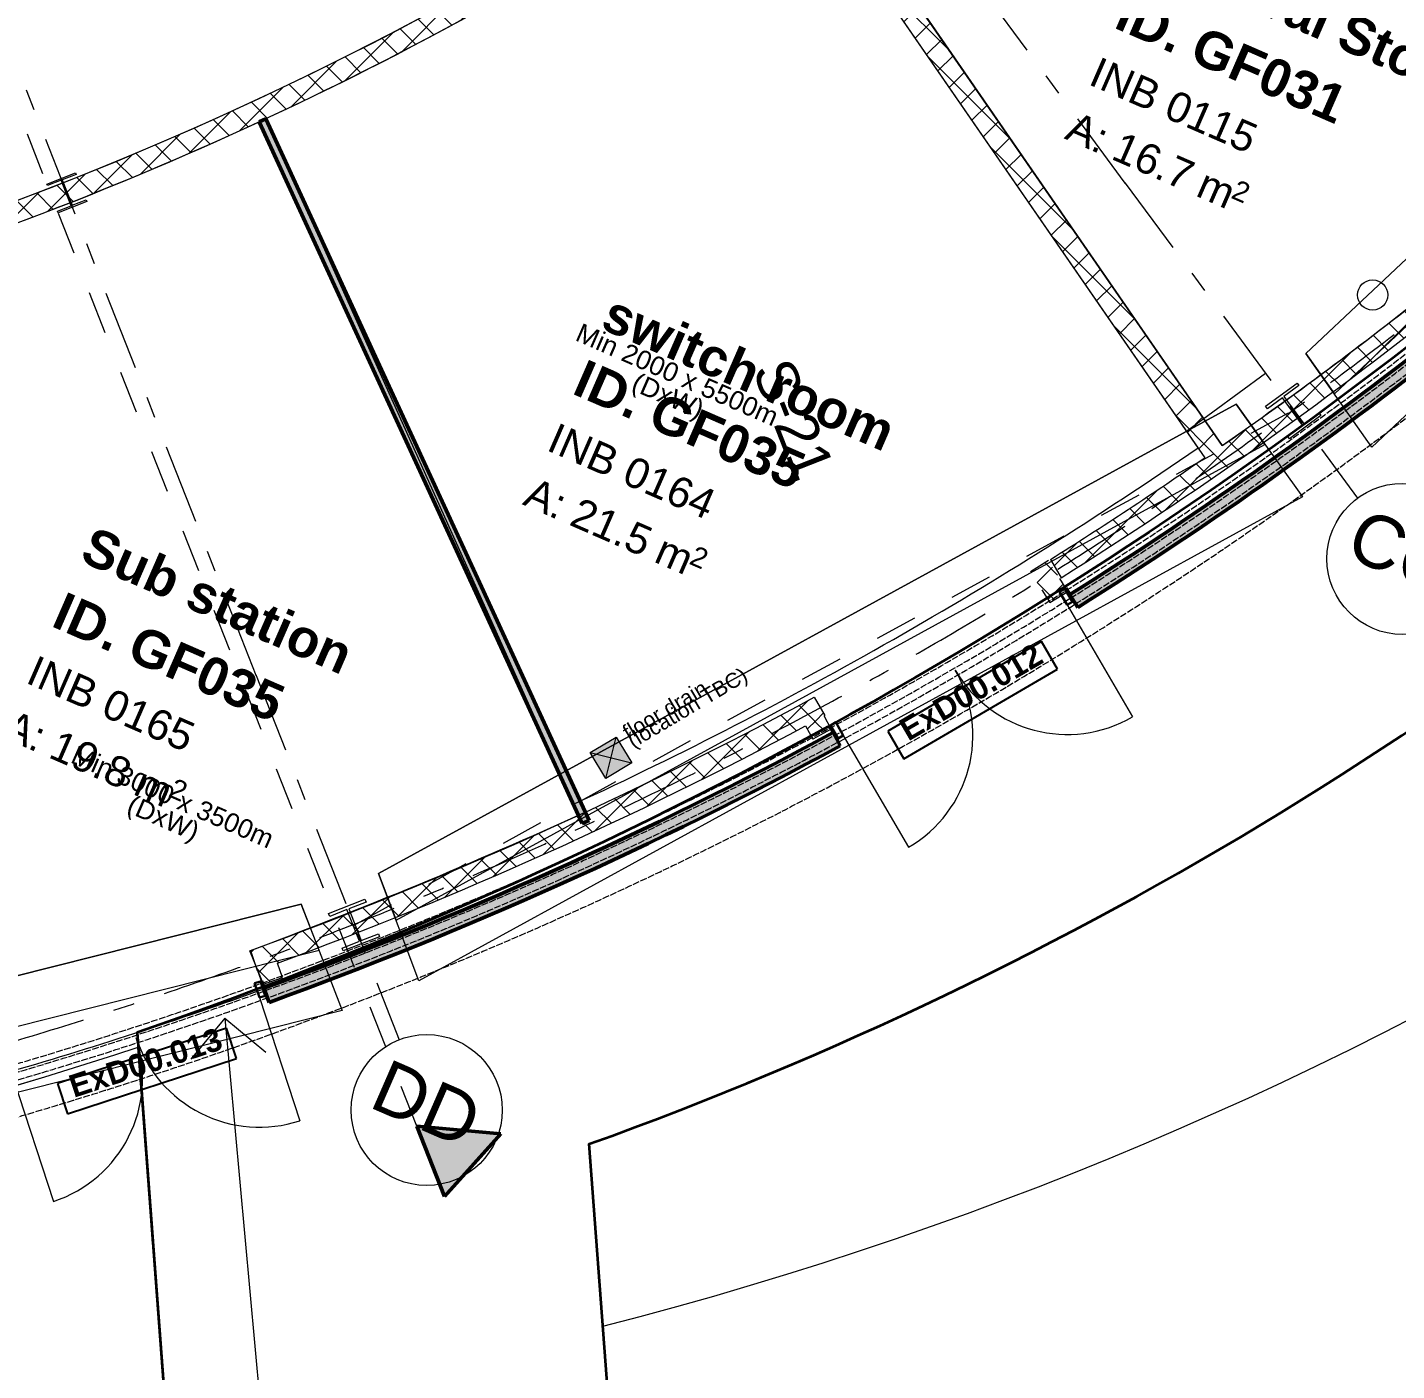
# Model space of a CAD drawing. Header units: millimetres. Extents: x -89663 to 74273, y -103666 to 18539.
# Drawn here: x -18728 to -9662, y -72781 to -63889 of the extents above; entities that cross this region are included whole.
import ezdxf
from ezdxf.enums import TextEntityAlignment as Align

# ---------------------------------------------------------------- set-up
doc = ezdxf.new("R2010")
doc.units = ezdxf.units.MM
doc.header["$MEASUREMENT"] = 0
for name, pattern in [('Dashed', [564.444447, 282.222223, -282.222223]), ('Double Dashed', [1093.611073, 529.166651, -211.666656, 141.111112, -211.666656]), ('Hidden Line', [55, 45, -10]), ('Long Dashed', [1058.333302, 634.99999, -423.333311])]:
    doc.linetypes.add(name, pattern=pattern)
for name, color, linetype, lineweight in [('0_Pen_No__1', 7, 'Continuous', 13), ('A-20-M_Floor_Slab_Pen_No__89', 8, 'Continuous', 20), ('A-20-M_Hard_Landscape_Pen_No__1', 7, 'Continuous', 13), ('A-25-M_Wall_Ext_Pen_No__87', 8, 'Continuous', 20), ('A-25-M_Wall_Int_Pen_No__1', 7, 'Continuous', 13), ('A-95-MC_Marker_Section_P2.Marker_Pen_No__1', 7, 'Continuous', 13), ('A-95-MC_Marker_Section_P2.Marker_Pen_No__6', 7, 'Continuous', 35), ('ArchiCAD Zone Stamps_Pen_No__9', 7, 'Continuous', 13), ('COLUMN.IFC Import_Pen_No__2', 8, 'Continuous', 15), ('New_A-25-M_Wall_Ext_Pen_No__87', 8, 'Continuous', 20), ('New_A-25-M_Wall_Int_Pen_No__1', 7, 'Continuous', 13), ('New_A-35-M_FFE_Sanitary_Pen_No__1', 7, 'Continuous', 13), ('New_A-35-M_FFE_Sanitary_Pen_No__101', 252, 'Continuous', 15), ('New_A-40-M_Soft_Landscaping_P2_Pen_No__150', 7, 'Continuous', 0), ('New_A-95-P_Drawing_Pen_No__1', 7, 'Continuous', 13), ('New_A-95-P_Text_1_50_GA_Pen_No__1', 7, 'Continuous', 13), ('New_ArchiCAD Door Markers_Pen_No__1', 7, 'Continuous', 13), ('New_ArchiCAD Door Markers_Pen_No__5', 7, 'Continuous', 25), ('New_ArchiCAD Doors_Pen_No__3', 7, 'Continuous', 18), ('New_ArchiCAD Zone Stamps_Pen_No__9', 7, 'Continuous', 13)]:
    doc.layers.add(name, color=color, linetype=linetype, lineweight=lineweight)
for name, color, linetype, lineweight, true_color in [('0_Pen_No__144', 7, 'Continuous', 0, 0xc8c8c8), ('A-05-M_Gross_Int_Plant_Pen_No__74', 7, 'Continuous', 20, 0x606060), ('A-25-M_Wall_Int_Pen_No__107', 7, 'Continuous', 15, 0xa6a6a6), ('A-95-MC_Marker_Section_P2.Marker_Pen_No__25', 7, 'Continuous', 50, 0x2a2a2a), ('New_A-05-M_Gross_Int_Plant_Pen_No__74', 7, 'Continuous', 20, 0x606060), ('New_A-15-MG_Structural_Grid_Phase_2_Pen_No__222', 7, 'Continuous', 13, 0x65af33), ('New_A-20-M_Hard_Landscape_Pen_No__53', 7, 'Continuous', 35, 0x444444), ('New_A-20-M_Roof_Accessory_Pen_No__61', 7, 'Continuous', 20, 0x6a6a6a), ('New_A-25-M_Wall_Ext_Pen_No__107', 7, 'Continuous', 15, 0xa6a6a6), ('New_A-25-M_Wall_Ext_Pen_No__27', 7, 'Continuous', 50, 0x2a2a2a), ('New_A-25-M_Wall_Int_Pen_No__107', 7, 'Continuous', 15, 0xa6a6a6), ('New_ArchiCAD Doors_Pen_No__23', 7, 'Continuous', 30, 0x2a2a2a), ('New_ArchiCAD Doors_Pen_No__27', 7, 'Continuous', 50, 0x2a2a2a)]:
    doc.layers.add(name, color=color, linetype=linetype, lineweight=lineweight, true_color=true_color)
for name, color, linetype in [('A-05-M_Gross_Int_Plant', 7, 'Continuous'), ('A-20-M_Floor_Slab', 7, 'Continuous'), ('A-20-M_Hard_Landscape', 7, 'Continuous'), ('A-25-M_Wall_Ext', 7, 'Continuous'), ('A-25-M_Wall_Int', 7, 'Continuous'), ('A-95-MC_Marker_Section_P2.Marker', 7, 'Continuous'), ('COLUMN.IFC Import', 7, 'Continuous'), ('New_A-05-M_Gross_Int_Plant', 7, 'Continuous'), ('New_A-15-MG_Structural_Grid_Phase_2', 7, 'Continuous'), ('New_A-20-M_Hard_Landscape', 7, 'Continuous'), ('New_A-25-M_Wall_Ext', 7, 'Continuous'), ('New_A-25-M_Wall_Int', 7, 'Continuous'), ('New_A-40-M_Soft_Landscaping_P2', 7, 'Continuous'), ('New_ArchiCAD Door Markers', 7, 'Continuous'), ('New_ArchiCAD Doors', 7, 'Continuous')]:
    doc.layers.add(name, color=color, linetype=linetype)
doc.styles.add('GENERATED_STYLE_1', font='')
doc.styles.add('GENERATED_STYLE_2', font='')
doc.styles.add('GENERATED_STYLE_3', font='')
doc.styles.add('GENERATED_STYLE_4', font='')
doc.styles.get('GENERATED_STYLE_1').set_extended_font_data('Arial', bold=True)
doc.styles.get('GENERATED_STYLE_2').set_extended_font_data('Swis721 BT', bold=True)
doc.styles.get('GENERATED_STYLE_3').set_extended_font_data('Arial')
doc.styles.get('GENERATED_STYLE_4').set_extended_font_data('Swis721 BT')
pattern_1 = [(45, (0, 0), (-91.92388, 91.92388), []), (135, (0, 0), (91.92388, 91.92388), [])]

# ---------------------------------------------------------------- blocks, each defined once
blk = doc.blocks.new('switch room _INB 0164_40_1', base_point=(-14332.6, -67067.2))
at = {"layer": 'A-05-M_Gross_Int_Plant_Pen_No__74', "linetype": 'Continuous'}
for p, q in [((-10977.2, -66671.7), (-13805.5, -62575.9)), ((-17148.5, -64492.9), (-15112.7, -69032.1))]:
    blk.add_line(p, q, dxfattribs=at)
for centre, radius, start, end in [((-26704.1, -43955.9), 22651.2, 294.95207, 304.71138), ((-26783.5, -43782), 27816.8, 294.80677, 304.62678)]:
    blk.add_arc(centre, radius, start, end, dxfattribs=at)
at = {"layer": 'ArchiCAD Zone Stamps_Pen_No__9'}
for tag, height, style, p in [('ROOM_NAME', 250, 'GENERATED_STYLE_1', (-14842.5, -65648.5)), ('zoneNameLine2', 250, 'GENERATED_STYLE_1', (-15030.9, -66080.6)), ('ROOM_NUMBER', 200, 'GENERATED_STYLE_3', (-15219.3, -66501.3)), ('measuredAreaCode', 200, 'GENERATED_STYLE_3', (-15376.3, -66861.4)), ('DUMMY_649', 200, 'GENERATED_STYLE_3', (-15068.9, -66995.4)), ('DUMMY_650', 200, 'GENERATED_STYLE_3', (-14579.6, -67208.8)), ('DUMMY_651', 133.3, 'GENERATED_STYLE_3', (-14300.3, -67315.4))]:
    blk.add_attdef(tag, text='', height=height, rotation=336.44041, dxfattribs=dict(at, style=style)).set_placement(p, align=Align.TOP_LEFT)
blk = doc.blocks.new('Mesh_5_1', base_point=(-56628.5, -71821))
at = {"layer": 'New_A-20-M_Hard_Landscape_Pen_No__53', "linetype": 'Continuous', "flags": 128}
blk.add_lwpolyline([(-50733.3, -76386.3), (-45824.1, -78214.2), (-37862.3, -79363), (-25566.8, -79831.6), (-15524.7, -79453.1, 0.018331), (-5629, -78358.9), (-5812.2, -77015.4, 0.064555), (8110.9, -71321.8), (8166.9, -71194.5), (9811.3, -67453.2), (11682.1, -63197.3), (9115.4, -62078.1), (8602.9, -63253.6), (5945.5, -69347.8, -0.091986), (-14657.1, -75939.9), (-17579.3, -76160.8, -0.138824), (-37194.7, -72335.5, -0.171752), (-44779.4, -64647.1), (-44956.5, -64631.2), (-45033.8, -63133.2), (-45111, -61635.2), (-45188.3, -60137.2), (-45265.6, -58639.2), (-51572.4, -58963.6)], format="xyb", dxfattribs=at)
blk = doc.blocks.new('Mesh_6_1', base_point=(-2004.1, -57229.4))
at = {"layer": 'New_A-20-M_Hard_Landscape_Pen_No__53', "linetype": 'Continuous', "flags": 128}
blk.add_lwpolyline([(-2004.1, -57229.4, -0.183374), (-18001.8, -70543.4), (-17579.3, -76160.8), (-17223, -76133.9), (-14657.1, -75939.9), (-15007.7, -71280.4, 0.205807), (-603, -57840.4)], format="xyb", close=True, dxfattribs=at)
blk = doc.blocks.new('Sub station_INB 0165_44_1', base_point=(-17894.2, -68557.2))
at = {"layer": 'New_A-05-M_Gross_Int_Plant_Pen_No__74', "linetype": 'Continuous'}
for p, q in [((-15033.9, -69083.8), (-17148.5, -64492.9)), ((-20355.7, -65707.5), (-18891.4, -70815.4)), ((-17152.9, -70250.7), (-17255.5, -70001.3))]:
    blk.add_line(p, q, dxfattribs=at)
for centre, radius, start, end in [((-27094.9, -43069.9), 23619.4, 286.57804, 294.90475), ((-29083.4, -38213.3), 33917.1, 290.40966, 294.47079), ((-26200.7, -45355.8), 26488, 286.01859, 289.97321)]:
    blk.add_arc(centre, radius, start, end, dxfattribs=at)
at = {"layer": 'New_ArchiCAD Zone Stamps_Pen_No__9'}
for tag, height, style, p in [('ROOM_NAME', 250, 'GENERATED_STYLE_1', (-18290.4, -67188)), ('zoneNameLine2', 250, 'GENERATED_STYLE_1', (-18478.9, -67620.1)), ('ROOM_NUMBER', 200, 'GENERATED_STYLE_3', (-18667.3, -68040.8)), ('measuredAreaCode', 200, 'GENERATED_STYLE_3', (-18824.3, -68400.9)), ('DUMMY_649', 200, 'GENERATED_STYLE_3', (-18516.9, -68534.9)), ('DUMMY_650', 200, 'GENERATED_STYLE_3', (-18027.6, -68748.3)), ('DUMMY_651', 133.3, 'GENERATED_STYLE_3', (-17748.3, -68854.9))]:
    blk.add_attdef(tag, text='', height=height, rotation=336.44041, dxfattribs=dict(at, style=style)).set_placement(p, align=Align.TOP_LEFT)
blk = doc.blocks.new('General Store 01_INB 0115_45_1', base_point=(-10464.9, -64766.9))
at = {"layer": 'New_A-05-M_Gross_Int_Plant_Pen_No__74', "linetype": 'Continuous'}
for p, q in [((-8121.8, -64410), (-11487, -60739.6)), ((-13690.6, -62495.9), (-10817.3, -66656.9)), ((-7822.3, -64736.6), (-8121.8, -64410)), ((-9435.6, -65627.7), (-9213.7, -65917.7))]:
    blk.add_line(p, q, dxfattribs=at)
for centre, radius, start, end in [((-26803, -43783.5), 22849.3, 305.02004, 312.09053), ((-25370.7, -45473.1), 26058.2, 308.3186, 312.33243), ((-26783.5, -43782), 27896, 304.91433, 308.45347)]:
    blk.add_arc(centre, radius, start, end, dxfattribs=at)
at = {"layer": 'New_ArchiCAD Zone Stamps_Pen_No__9'}
for tag, height, style, p in [('ROOM_NAME', 250, 'GENERATED_STYLE_1', (-11254.6, -63226.1)), ('zoneNameLine2', 250, 'GENERATED_STYLE_1', (-11443.1, -63658.3)), ('ROOM_NUMBER', 200, 'GENERATED_STYLE_3', (-11631.5, -64079)), ('measuredAreaCode', 200, 'GENERATED_STYLE_3', (-11788.5, -64439.1)), ('DUMMY_649', 200, 'GENERATED_STYLE_3', (-11481.1, -64573.1)), ('DUMMY_650', 200, 'GENERATED_STYLE_3', (-10991.8, -64786.5)), ('DUMMY_651', 133.3, 'GENERATED_STYLE_3', (-10712.5, -64893))]:
    blk.add_attdef(tag, text='', height=height, rotation=336.44041, dxfattribs=dict(at, style=style)).set_placement(p, align=Align.TOP_LEFT)
blk = doc.blocks.new('Plenum Tank Room_INB 0169_46_1', base_point=(-21529, -64782))
at = {"layer": 'New_A-05-M_Gross_Int_Plant_Pen_No__74', "linetype": 'Continuous'}
blk.add_arc((-26803, -43783.5), 22709.3, 285.90242, 312.44113, dxfattribs=at)
at = {"layer": 'New_ArchiCAD Zone Stamps_Pen_No__9'}
for tag, height, style, p in [('ROOM_NAME', 250, 'GENERATED_STYLE_1', (-22524.9, -63151.3)), ('zoneNameLine2', 250, 'GENERATED_STYLE_1', (-22713.3, -63583.4)), ('ROOM_NUMBER', 200, 'GENERATED_STYLE_3', (-22901.8, -64004.1)), ('measuredAreaCode', 200, 'GENERATED_STYLE_3', (-23058.8, -64364.2)), ('DUMMY_649', 200, 'GENERATED_STYLE_3', (-22751.4, -64498.3)), ('DUMMY_650', 200, 'GENERATED_STYLE_3', (-22159.5, -64756.3)), ('DUMMY_651', 133.3, 'GENERATED_STYLE_3', (-21880.2, -64862.9))]:
    blk.add_attdef(tag, text='', height=height, rotation=336.44041, dxfattribs=dict(at, style=style)).set_placement(p, align=Align.TOP_LEFT)
blk = doc.blocks.new('Mesh_26_1', base_point=(-15007.7, -71280.4))
at = {"layer": 'New_A-40-M_Soft_Landscaping_P2_Pen_No__150', "linetype": 'Continuous', "flags": 128}
blk.add_lwpolyline([(-15007.7, -71280.4), (-14657.1, -75939.9, 0.09191), (5945.5, -69347.8), (9078.1, -62163.8), (-603, -57840.4, -0.205807)], format="xyb", close=True, dxfattribs=at)
blk = doc.blocks.new('Mesh_33_1', base_point=(-40933.1, -67038.1))
at = {"layer": 'New_A-40-M_Soft_Landscaping_P2_Pen_No__150', "linetype": 'Continuous', "flags": 128}
blk.add_lwpolyline([(-40933.1, -67038.1, 0.320491), (-40900.8, -69852.7, 0.075053), (-37194.7, -72335.5, 0.135492), (-17580.9, -76160.2), (-17996, -70643, -0.183873), (-38079.9, -69688.1, -0.169448), (-40869.9, -67158.8, -0.091733)], format="xyb", close=True, dxfattribs=at)
blk = doc.blocks.new('Mesh_34_1', base_point=(-38055.1, -69698.9))
at = {"layer": 'New_A-40-M_Soft_Landscaping_P2_Pen_No__150', "linetype": 'Continuous', "flags": 128}
blk.add_lwpolyline([(-38055.1, -69698.9, -0.169694), (-40869.9, -67158.8, 0.334983), (-40169.4, -69895, 0.065126), (-36684.4, -71850.8, 0.165018), (-17774.3, -73560), (-17996, -70643, -0.183626)], format="xyb", close=True, dxfattribs=at)
blk = doc.blocks.new('Slab_63_1', base_point=(-23108.1, -72027.1))
at = {"layer": 'A-20-M_Floor_Slab_Pen_No__89', "linetype": 'Continuous', "flags": 128}
blk.add_lwpolyline([(-23108.1, -72027.1), (-23187.2, -71273.6), (-16914.1, -69692.1), (-16643.4, -70397.3)], close=True, dxfattribs=at)
blk = doc.blocks.new('Slab_64_1', base_point=(-23187.2, -71273.6))
at = {"layer": 'A-20-M_Floor_Slab_Pen_No__89', "linetype": 'Continuous', "flags": 128}
blk.add_lwpolyline([(-23187.2, -71273.6), (-23152.9, -71600.1), (-16796.8, -69997.7), (-16914.1, -69692.1)], close=True, dxfattribs=at)
blk = doc.blocks.new('Slab_65_1', base_point=(-16136.2, -70200.6))
at = {"layer": 'A-20-M_Floor_Slab_Pen_No__89', "linetype": 'Continuous', "flags": 128}
blk.add_lwpolyline([(-16136.2, -70200.6), (-16402.1, -69491.1), (-10724.6, -66382.9), (-10285.4, -66997.4)], close=True, dxfattribs=at)
blk = doc.blocks.new('Slab_66_1', base_point=(-16402.1, -69491.1))
at = {"layer": 'A-20-M_Floor_Slab_Pen_No__89', "linetype": 'Continuous', "flags": 128}
blk.add_lwpolyline([(-16402.1, -69491.1), (-16286.8, -69798.5), (-10534.3, -66649.2), (-10724.6, -66382.9)], close=True, dxfattribs=at)
blk = doc.blocks.new('Slab_67_1', base_point=(-9826.8, -66666.7))
at = {"layer": 'A-20-M_Floor_Slab_Pen_No__89', "linetype": 'Continuous', "flags": 128}
blk.add_lwpolyline([(-9826.8, -66666.7), (-10262.5, -66046.8), (-5549.6, -61612.4), (-4970, -62096.9)], close=True, dxfattribs=at)
blk = doc.blocks.new('Slab_68_1', base_point=(-10262.5, -66046.8))
at = {"layer": 'A-20-M_Floor_Slab_Pen_No__89', "linetype": 'Continuous', "flags": 128}
blk.add_lwpolyline([(-10262.5, -66046.8), (-10073.7, -66315.4), (-5298.5, -61822.4), (-5549.6, -61612.4)], close=True, dxfattribs=at)
blk = doc.blocks.new('Double Door 19_5')
at = {"layer": 'New_ArchiCAD Doors_Pen_No__23', "linetype": 'Continuous'}
for p, q in [((-898, 0), (-908.2, 0)), ((-908.2, 0), (-905, -100)), ((-858, 0), (-898, 0)), ((-898, 0), (-898, -100)), ((-858, -100), (-858, 0)), ((898, 0), (858, 0)), ((858, 0), (858, -100)), ((898, 0), (908.2, 0)), ((898, -100), (898, 0)), ((908.2, 0), (905, -100)), ((-898, -100), (-905, -100)), ((-898, -100), (-858, -100)), ((858, -100), (898, -100)), ((898, -100), (905, -100))]:
    blk.add_line(p, q, dxfattribs=at)
at = {"layer": 'New_ArchiCAD Doors_Pen_No__27', "linetype": 'Continuous'}
for p, q in [((-908.2, 0), (-905, -100)), ((908.2, 0), (905, -100))]:
    blk.add_line(p, q, dxfattribs=at)
at = {"layer": 'New_ArchiCAD Doors_Pen_No__3', "linetype": 'Continuous'}
for p, q in [((-858, 0), (-858, 858)), ((858, 0), (858, 858))]:
    blk.add_line(p, q, dxfattribs=at)
for centre, start, end in [((-858, 0), 0, 90), ((858, 0), 90, 180)]:
    blk.add_arc(centre, 858, start, end, dxfattribs=at)
blk = doc.blocks.new('Door Stamp 17_25')
at = {"layer": 'New_ArchiCAD Door Markers_Pen_No__5', "linetype": 'Continuous'}
for p, q in [((588.7, -160), (-588.7, -160)), ((-588.7, -160), (-588.7, -371.8)), ((588.7, -371.8), (588.7, -160)), ((-588.7, -371.8), (588.7, -371.8)), ((-588.7, -371.8), (588.7, -371.8))]:
    blk.add_line(p, q, dxfattribs=at)
at = {"layer": 'New_ArchiCAD Door Markers_Pen_No__1', "style": 'GENERATED_STYLE_2'}
blk.add_attdef('AC_WIDO_ID', text='', height=150, dxfattribs=at).set_placement((-529.8, -327), align=Align.BOTTOM_LEFT)
blk = doc.blocks.new('Wall_53_1', base_point=(-38176, -69536.6))
at = {"layer": 'New_A-25-M_Wall_Ext_Pen_No__107', "linetype": 'Continuous', "lineweight": 0, "true_color": 0x535353}
for points in [[(-9271.7, -65837, -0.0278), (-11826.6, -67643.7), (-11800, -67686.1), (-11773.5, -67728.4, 0.0278), (-9209.5, -65915.3), (-9240.5, -65876.3)], [(-17161.5, -70249.1), (-17144.4, -70296.2), (-17127.3, -70343, 0.03672), (-13345.6, -68644.7), (-13369.4, -68600.8), (-13393.2, -68556.7, -0.03672)]]:
    blk.add_hatch(color=251, dxfattribs=at).paths.add_polyline_path(points)
at = {"layer": 'New_A-25-M_Wall_Ext_Pen_No__27', "linetype": 'Continuous'}
for p, q in [((-11853.2, -67601.4), (-11826.6, -67643.7)), ((-11800, -67686.1), (-11853.2, -67601.4)), ((-11773.5, -67728.4), (-11800, -67686.1)), ((-13416.9, -68512.8), (-13393.2, -68556.7)), ((-13369.4, -68600.8), (-13416.9, -68512.8)), ((-13345.6, -68644.7), (-13369.4, -68600.8)), ((-17178.6, -70202.1), (-17161.5, -70249.1)), ((-17144.4, -70296.2), (-17178.6, -70202.1)), ((-17127.3, -70343), (-17144.4, -70296.2))]:
    blk.add_line(p, q, dxfattribs=at)
for radius, start, end in [(28161.8, 302.08023, 308.44983), (28261.8, 302.08023, 308.44983), (28161.8, 289.97863, 298.39057), (28261.8, 289.97863, 298.39057)]:
    blk.add_arc((-26783.5, -43782), radius, start, end, dxfattribs=at)
at = {"layer": 'New_ArchiCAD Door Markers'}
ref = blk.add_blockref('Door Stamp 17_25', (-12602.6, -68112.8), dxfattribs=dict(at, rotation=30.23539632456188))
ref.add_attrib('AC_WIDO_ID', 'ExD00.012', dxfattribs={"layer": 'New_ArchiCAD Door Markers_Pen_No__1', "color": 7, "height": 150, "rotation": 30.2354, "style": 'GENERATED_STYLE_2'}).set_placement((-12873.1, -68656), align=Align.BOTTOM_LEFT)
ref = blk.add_blockref('Door Stamp 17_25', (-18018.5, -70545.1), dxfattribs=dict(at, rotation=18.1338026794837))
ref.add_attrib('AC_WIDO_ID', 'ExD00.013', dxfattribs={"layer": 'New_ArchiCAD Door Markers_Pen_No__1', "color": 7, "height": 150, "rotation": 18.1338, "style": 'GENERATED_STYLE_2'}).set_placement((-18406.3, -71018.5), align=Align.BOTTOM_LEFT)
at = {"layer": 'New_ArchiCAD Doors', "color": 251, "linetype": 'Continuous', "lineweight": 20, "true_color": 0x606060, "zscale": 1000}
for p, rotation in [((-12584.7, -68143.5), 210.2353963245619), ((-18007.5, -70578.8), 198.1338026794837)]:
    blk.add_blockref('Double Door 19_5', p, dxfattribs=dict(at, rotation=rotation))
blk = doc.blocks.new('Wall_55_1', base_point=(-38175.9, -69536.5))
at = {"layer": 'New_A-25-M_Wall_Ext_Pen_No__87', "linetype": 'Hidden Line'}
for radius in [28211.8, 28161.8]:
    blk.add_arc((-26758.9, -43792.8), radius, 246.08329, 336.44041, dxfattribs=at)
blk = doc.blocks.new('Wall_61_1', base_point=(-11383.4, -60645.5))
at = {"layer": 'New_A-25-M_Wall_Int_Pen_No__107', "linetype": 'Continuous'}
h = blk.add_hatch(dxfattribs=at)
h.set_pattern_fill('Concrete_Block_0001', color=256, style=0, pattern_type=2)
h.set_pattern_definition(pattern_1)
h.paths.add_polyline_path([(-11487, -60739.6), (-7905.1, -64646.3), (-7801.9, -64551.7), (-11478, -60542.3)])
at = {"layer": 'New_A-25-M_Wall_Int_Pen_No__1', "linetype": 'Continuous', "flags": 128}
for points in [[(-10988.4, -61076.3), (-11478, -60542.3)], [(-11487, -60739.6), (-8067.7, -64469)], [(-7801.9, -64551.7), (-10893.8, -61179.5)], [(-7973.1, -64572.1), (-7905.1, -64646.3)], [(-7905.1, -64646.3), (-7801.9, -64551.7)]]:
    blk.add_lwpolyline(points, dxfattribs=at)
blk = doc.blocks.new('Wall_70_1', base_point=(-17148.5, -64492.9))
at = {"layer": 'New_A-25-M_Wall_Ext_Pen_No__107', "linetype": 'Continuous', "lineweight": 0, "true_color": 0x535353}
blk.add_hatch(color=251, dxfattribs=at).paths.add_polyline_path([(-17193.8, -64514), (-15054.2, -69159.2), (-15008.8, -69138.3), (-17148.5, -64492.9)])
at = {"layer": 'New_A-25-M_Wall_Ext_Pen_No__27', "linetype": 'Continuous', "flags": 128}
for points in [[(-17148.5, -64492.9), (-17193.8, -64514)], [(-17193.8, -64514), (-15054.2, -69159.2)], [(-15008.8, -69138.3), (-17148.5, -64492.9)], [(-15054.2, -69159.2), (-15008.8, -69138.3)]]:
    blk.add_lwpolyline(points, dxfattribs=at)
blk = doc.blocks.new('Wall_77_1', base_point=(-29715.7, -66446.4))
at = {"layer": 'New_A-25-M_Wall_Int_Pen_No__107', "linetype": 'Continuous'}
h = blk.add_hatch(dxfattribs=at)
h.set_pattern_fill('Concrete_Block_0001', color=256, style=0, pattern_type=2)
h.set_pattern_definition(pattern_1)
h.paths.add_polyline_path([(-29715.7, -66446.4, 0.205628), (-12375.5, -61501.8), (-12463.9, -61393.2, -0.20563), (-29698.1, -66307.5)])
at = {"layer": 'New_A-25-M_Wall_Int_Pen_No__1', "linetype": 'Continuous'}
for radius, start, end in [(22709.3, 262.6757, 309.15482), (22849.3, 286.38722, 304.66898)]:
    blk.add_arc((-26803, -43783.5), radius, start, end, dxfattribs=at)
blk = doc.blocks.new('Wall_118_1', base_point=(-18919.4, -70693.3))
at = {"layer": 'A-25-M_Wall_Int_Pen_No__107', "linetype": 'Continuous'}
h = blk.add_hatch(dxfattribs=at)
h.set_pattern_fill('Concrete_Block_0001', color=256, style=0, pattern_type=2)
h.set_pattern_definition(pattern_1)
h.paths.add_polyline_path([(-13519.2, -68323.6, -0.001255), (-13642.5, -68389.9), (-13575.9, -68513, 0.001248), (-13452.6, -68446.8)])
h = blk.add_hatch(dxfattribs=at)
h.set_pattern_fill('Concrete_Block_0001', color=256, style=0, pattern_type=2)
h.set_pattern_definition(pattern_1)
h.paths.add_polyline_path([(-17251.1, -69999.7), (-17241.5, -70029), (-17204.2, -70131.6, 0.001248), (-17072.7, -70083.4), (-17120.5, -69951.8, -0.001246)])
at = {"layer": 'New_A-25-M_Wall_Int_Pen_No__107', "linetype": 'Continuous'}
h = blk.add_hatch(dxfattribs=at)
h.set_pattern_fill('Concrete_Block_0001', color=256, style=0, pattern_type=2)
h.set_pattern_definition(pattern_1)
h.paths.add_polyline_path([(-9438.8, -65631.3, -0.027638), (-11954.6, -67411.1), (-11884, -67532.1, 0.027719), (-9348.2, -65738.1)])
h = blk.add_hatch(dxfattribs=at)
h.set_pattern_fill('Concrete_Block_0001', color=256, style=0, pattern_type=2)
h.set_pattern_definition(pattern_1)
h.paths.add_polyline_path([(-13518.1, -68323, -0.000011), (-13519.2, -68323.6), (-13452.6, -68446.8, 0.000052), (-13447.5, -68444)])
h = blk.add_hatch(dxfattribs=at)
h.set_pattern_fill('Concrete_Block_0001', color=256, style=0, pattern_type=2)
h.set_pattern_definition(pattern_1)
h.paths.add_polyline_path([(-13642.5, -68389.9, -0.034207), (-17120.5, -69951.8), (-17072.7, -70083.4, 0.03422), (-13575.9, -68513)])
h = blk.add_hatch(dxfattribs=at)
h.set_pattern_fill('Concrete_Block_0001', color=256, style=0, pattern_type=2)
h.set_pattern_definition(pattern_1)
h.paths.add_polyline_path([(-17204.2, -70131.6), (-17241.5, -70029), (-17207.5, -70132.8, 0.000031)])
at = {"layer": 'New_A-25-M_Wall_Int_Pen_No__1', "linetype": 'Continuous'}
for p, q in [((-8058.4, -64460.6), (-7967.8, -64567.4)), ((-9438.8, -65631.3), (-9348.2, -65738.1)), ((-11954.6, -67411.1), (-11884, -67532.1)), ((-13518.1, -68323), (-13447.5, -68444)), ((-17251.1, -69999.7), (-17207.5, -70132.8)), ((-18971.3, -70562.6), (-18927.7, -70695.8))]:
    blk.add_line(p, q, dxfattribs=at)
for radius, start, end in [(27896.8, 304.91432, 308.44383), (28036.8, 302.10196, 308.45311), (27896.8, 302.11124, 304.62678), (27896.8, 289.98081, 298.39313), (28036.8, 290.2648, 298.10446), (28036.8, 298.39057, 298.40242), (28036.8, 289.97152, 289.9787)]:
    blk.add_arc((-26783.5, -43782), radius, start, end, dxfattribs=at)
blk = doc.blocks.new('Wall_119_1', base_point=(-10852.2, -66852.7))
at = {"layer": 'New_A-25-M_Wall_Int_Pen_No__107', "linetype": 'Continuous'}
h = blk.add_hatch(dxfattribs=at)
h.set_pattern_fill('Concrete_Block_0001', color=256, style=0, pattern_type=2)
h.set_pattern_definition(pattern_1)
h.paths.add_polyline_path([(-10816.8, -66657.7), (-13690.6, -62495.9), (-13805.5, -62575.9), (-10931.8, -66737.5)])
at = {"layer": 'New_A-25-M_Wall_Int_Pen_No__1', "linetype": 'Continuous', "flags": 128}
for points in [[(-10816.8, -66657.7), (-13690.6, -62495.9)], [(-13805.5, -62575.9), (-10931.8, -66737.5)]]:
    blk.add_lwpolyline(points, dxfattribs=at)
blk = doc.blocks.new('Wall_231_1', base_point=(-38294.6, -69816.9))
at = {"layer": 'A-25-M_Wall_Ext_Pen_No__87', "linetype": 'Hidden Line'}
for radius, start, end in [(28130.8, 246.16287, 336.76285), (28469.8, 246.15506, 336.76093)]:
    blk.add_arc((-26785.3, -43777.2), radius, start, end, dxfattribs=at)
blk = doc.blocks.new('Wall_267_1', base_point=(-17204.2, -70131.6))
at = {"layer": 'A-25-M_Wall_Int_Pen_No__107', "linetype": 'Continuous'}
h = blk.add_hatch(dxfattribs=at)
h.set_pattern_fill('Concrete_Block_0001', color=256, style=0, pattern_type=2)
h.set_pattern_definition(pattern_1)
h.paths.add_polyline_path([(-17204.2, -70131.6), (-17170.1, -70225.5), (-17038.5, -70177.7), (-17072.7, -70083.4)])
at = {"layer": 'A-25-M_Wall_Int_Pen_No__1', "linetype": 'Continuous', "flags": 128}
for points in [[(-17204.2, -70131.6), (-17170.1, -70225.5)], [(-17038.5, -70177.7), (-17072.7, -70083.4)], [(-17170.1, -70225.5), (-17038.5, -70177.7)]]:
    blk.add_lwpolyline(points, dxfattribs=at)
blk = doc.blocks.new('Wall_268_1', base_point=(-13405.1, -68534.7))
at = {"layer": 'A-25-M_Wall_Int_Pen_No__107', "linetype": 'Continuous'}
h = blk.add_hatch(dxfattribs=at)
h.set_pattern_fill('Concrete_Block_0001', color=256, style=0, pattern_type=2)
h.set_pattern_definition(pattern_1)
h.paths.add_polyline_path([(-13405.1, -68534.7), (-13452.6, -68446.8), (-13575.9, -68513), (-13528.2, -68601.3)])
at = {"layer": 'A-25-M_Wall_Int_Pen_No__1', "linetype": 'Continuous', "flags": 128}
for points in [[(-13575.9, -68513), (-13528.2, -68601.3)], [(-13405.1, -68534.7), (-13452.6, -68446.8)], [(-13405.1, -68534.7), (-13528.2, -68601.3)]]:
    blk.add_lwpolyline(points, dxfattribs=at)
blk = doc.blocks.new('Wall_269_1', base_point=(-11839.9, -67622.5))
at = {"layer": 'A-25-M_Wall_Int_Pen_No__107', "linetype": 'Continuous'}
h = blk.add_hatch(dxfattribs=at)
h.set_pattern_fill('Concrete_Block_0001', color=256, style=0, pattern_type=2)
h.set_pattern_definition(pattern_1)
h.paths.add_polyline_path([(-11839.9, -67622.5), (-11967.6, -67418.8), (-12086.2, -67493.2), (-11958.5, -67696.8)])
at = {"layer": 'A-25-M_Wall_Int_Pen_No__1', "linetype": 'Continuous', "flags": 128}
for points in [[(-11967.6, -67418.8), (-12086.2, -67493.2)], [(-12011.8, -67611.8), (-11958.5, -67696.8)], [(-11958.5, -67696.8), (-11839.9, -67622.5)], [(-11839.9, -67622.5), (-11893, -67537.8)]]:
    blk.add_lwpolyline(points, dxfattribs=at)
blk = doc.blocks.new('Standard grid marker_10')
at = {"layer": 'New_A-15-MG_Structural_Grid_Phase_2_Pen_No__222', "linetype": 'Double Dashed'}
for p, q in [((2590.8, 0), (2590.6, -0.2)), ((2590.8, 0), (19514.6, 0)), ((2590.6, -0.2), (0, -0.2))]:
    blk.add_line(p, q, dxfattribs=at)
at = {"layer": 'New_A-15-MG_Structural_Grid_Phase_2_Pen_No__222', "linetype": 'Continuous'}
blk.add_circle((-500, -0.2), 500, dxfattribs=at)
at = {"layer": 'New_A-15-MG_Structural_Grid_Phase_2_Pen_No__222', "linetype": 'Double Dashed'}
blk.add_point((2590.8, 0), dxfattribs=at)
at = {"layer": 'New_A-15-MG_Structural_Grid_Phase_2_Pen_No__222', "style": 'GENERATED_STYLE_4'}
for tag, p in [('AC_MarkerText_1_0', (-500, 43.2)), ('AC_MarkerText_1_1', (22605.4, 43.2))]:
    blk.add_attdef(tag, text='', height=350, rotation=225.01587, dxfattribs=at).set_placement(p, align=Align.MIDDLE_CENTER)
blk = doc.blocks.new('Standard grid marker_11')
at = {"layer": 'New_A-15-MG_Structural_Grid_Phase_2_Pen_No__222', "linetype": 'Double Dashed'}
for q in [(0, 0), (19354.3, 0)]:
    blk.add_line((2590.6, 0), q, dxfattribs=at)
at = {"layer": 'New_A-15-MG_Structural_Grid_Phase_2_Pen_No__222', "linetype": 'Continuous'}
blk.add_circle((-500, 0), 500, dxfattribs=at)
at = {"layer": 'New_A-15-MG_Structural_Grid_Phase_2_Pen_No__222', "linetype": 'Double Dashed'}
blk.add_point((2590.6, 0), dxfattribs=at)
blk.add_point((2590.6, 0), dxfattribs=at)
at = {"layer": 'New_A-15-MG_Structural_Grid_Phase_2_Pen_No__222', "style": 'GENERATED_STYLE_4'}
for tag, p in [('AC_MarkerText_1_0', (-500, 43.6)), ('AC_MarkerText_1_1', (22444.9, 43.6))]:
    blk.add_attdef(tag, text='', height=350, rotation=210.0234, dxfattribs=at).set_placement(p, align=Align.MIDDLE_CENTER)
blk = doc.blocks.new('Standard grid marker_24')
at = {"layer": 'New_A-15-MG_Structural_Grid_Phase_2_Pen_No__222', "linetype": 'Double Dashed'}
blk.add_arc((0, 0), 27977.6, 0, 90.63597, dxfattribs=at)
at = {"layer": 'New_A-15-MG_Structural_Grid_Phase_2_Pen_No__222', "style": 'GENERATED_STYLE_4'}
blk.add_attdef('AC_MarkerText_1', text='', height=350, rotation=90.30663, dxfattribs=at).set_placement((-1326.2, 28008), align=Align.MIDDLE_CENTER)
blk = doc.blocks.new('Column 13')
at = {"layer": 'COLUMN.IFC Import_Pen_No__2', "linetype": 'Continuous'}
for p, q in [((-101.8, 101.6), (101.8, 101.6)), ((-101.8, 90.6), (-101.8, 101.6)), ((101.8, 101.6), (101.8, 90.6)), ((-3.6, 90.6), (-101.8, 90.6)), ((-3.6, -90.6), (-3.6, 90.6)), ((3.6, 90.6), (3.6, -90.6)), ((101.8, 90.6), (3.6, 90.6)), ((-101.8, -90.6), (-3.6, -90.6)), ((-101.8, -101.6), (-101.8, -90.6)), ((3.6, -90.6), (101.8, -90.6)), ((101.8, -90.6), (101.8, -101.6)), ((101.8, -101.6), (-101.8, -101.6))]:
    blk.add_line(p, q, dxfattribs=at)
blk = doc.blocks.new('Column 145')
at = {"layer": 'COLUMN.IFC Import_Pen_No__2', "linetype": 'Continuous'}
for p, q in [((-129.4, 133.35), (129.4, 133.35)), ((-129.4, 112.85), (-129.4, 133.35)), ((-6.4, 112.85), (-129.4, 112.85)), ((-6.4, -112.85), (-6.4, 112.85)), ((6.4, 112.85), (6.4, -112.85)), ((129.4, 112.85), (6.4, 112.85)), ((129.4, 133.35), (129.4, 112.85)), ((-129.4, -112.85), (-6.4, -112.85)), ((-129.4, -133.35), (-129.4, -112.85)), ((129.4, -133.35), (-129.4, -133.35)), ((6.4, -112.85), (129.4, -112.85)), ((129.4, -112.85), (129.4, -133.35))]:
    blk.add_line(p, q, dxfattribs=at)
blk = doc.blocks.new('Mesh_37_1', base_point=(-603, -57840.4))
at = {"layer": 'New_A-40-M_Soft_Landscaping_P2_Pen_No__150', "linetype": 'Continuous', "flags": 128}
blk.add_lwpolyline([(-603, -57840.4, -0.205807), (-15007.7, -71280.4), (-14916.9, -72486.2, 0.161424), (-1600, -63958.3), (1156.8, -58626.3)], format="xyb", close=True, dxfattribs=at)
blk = doc.blocks.new('Line_9_1', base_point=(-17420.2, -70447.2))
at = {"layer": 'A-20-M_Hard_Landscape_Pen_No__1', "linetype": 'Continuous'}
for q in [(-17646.4, -70719), (-16902.3, -76109.6), (-17148.4, -70673.4)]:
    blk.add_line((-17420.2, -70447.2), q, dxfattribs=at)
blk = doc.blocks.new('Cutting Plane_1_1', base_point=(-16057.7, -71396.2))
at = {"layer": 'A-95-MC_Marker_Section_P2.Marker_Pen_No__25', "linetype": 'Continuous'}
blk.add_hatch(color=256, dxfattribs=at).paths.add_polyline_path([(-15966.3, -71628.9), (-16149.1, -71163.5), (-15592.3, -71213.4)])
at = {"layer": 'A-95-MC_Marker_Section_P2.Marker_Pen_No__1', "linetype": 'Dashed'}
blk.add_line((-16149.1, -71163.5), (-24894.6, -48893.9), dxfattribs=at)
at = {"layer": 'A-95-MC_Marker_Section_P2.Marker_Pen_No__25', "linetype": 'Continuous'}
for p, q in [((-16149.1, -71163.5), (-15592.3, -71213.4)), ((-15966.3, -71628.9), (-16149.1, -71163.5)), ((-15592.3, -71213.4), (-15966.3, -71628.9))]:
    blk.add_line(p, q, dxfattribs=at)
at = {"layer": 'A-95-MC_Marker_Section_P2.Marker_Pen_No__6', "insert": (-13637.5, -66912.3), "char_height": 275, "attachment_point": 9, "rotation": 291.44041, "style": 'GENERATED_STYLE_4'}
blk.add_mtext('\\A1;{\\fSwis721 BT|b0|i0|c0|p34;S-21}', dxfattribs=at)

msp = doc.modelspace()

# ---------------------------------------------------------------- hatches: boundary and pattern name
at = {"layer": 'New_A-35-M_FFE_Sanitary_Pen_No__101', "linetype": 'Continuous', "lineweight": 0, "true_color": 0x727272}
msp.add_hatch(color=8, dxfattribs=at).paths.add_polyline_path([(-15001, -68688.6), (-14829.1, -68586.5), (-14726.9, -68758.4), (-14898.9, -68860.6)])

# ---------------------------------------------------------------- linework, layer by layer
at = {"layer": '0_Pen_No__1', "linetype": 'Dashed', "flags": 128}
msp.add_lwpolyline([(-16564.8, -69831.7), (-10355.7, -66427.8)], dxfattribs=at)
at = {"layer": '0_Pen_No__144', "linetype": 'Continuous', "flags": 128}
msp.add_lwpolyline([(-11052.7, -66562.5), (-10531, -66177.6)], dxfattribs=at)
at = {"layer": 'New_A-20-M_Roof_Accessory_Pen_No__61', "linetype": 'Continuous'}
msp.add_circle((-9821.1, -65660.2), 100, dxfattribs=at)
at = {"layer": 'New_A-35-M_FFE_Sanitary_Pen_No__1', "linetype": 'Dashed'}
for p, q in [((-14898.9, -68860.6), (-14829.1, -68586.5)), ((-15001, -68688.6), (-14726.9, -68758.4))]:
    msp.add_line(p, q, dxfattribs=at)
at = {"layer": 'New_A-35-M_FFE_Sanitary_Pen_No__1', "linetype": 'Continuous', "flags": 128}
msp.add_lwpolyline([(-15001, -68688.6), (-14829.1, -68586.5), (-14726.9, -68758.4), (-14898.9, -68860.6)], close=True, dxfattribs=at)
at = {"layer": 'New_A-95-P_Drawing_Pen_No__1', "linetype": 'Long Dashed'}
msp.add_line((-17580.9, -76160.9), (-17996, -70643), dxfattribs=at)

# ---------------------------------------------------------------- block references
at = {"layer": 'A-05-M_Gross_Int_Plant', "linetype": 'Continuous'}
ref = msp.add_blockref('switch room _INB 0164_40_1', (-14332.6, -67067.2), dxfattribs=at)
ref.add_attrib('ROOM_NAME', 'switch room ', dxfattribs={"layer": 'ArchiCAD Zone Stamps_Pen_No__9', "color": 7, "height": 250, "rotation": 336.44041, "style": 'GENERATED_STYLE_1'}).set_placement((-14842.5, -65648.5), align=Align.TOP_LEFT)
ref.add_attrib('ROOM_NUMBER', 'INB 0164', dxfattribs={"layer": 'ArchiCAD Zone Stamps_Pen_No__9', "color": 7, "height": 200, "rotation": 336.44041, "style": 'GENERATED_STYLE_3'}).set_placement((-15219.3, -66501.3), align=Align.TOP_LEFT)
ref.add_attrib('zoneNameLine2', 'ID. GF035', dxfattribs={"layer": 'ArchiCAD Zone Stamps_Pen_No__9', "color": 7, "height": 250, "rotation": 336.44041, "style": 'GENERATED_STYLE_1'}).set_placement((-15030.9, -66080.6), align=Align.TOP_LEFT)
ref.add_attrib('measuredAreaCode', 'A: ', dxfattribs={"layer": 'ArchiCAD Zone Stamps_Pen_No__9', "color": 7, "height": 200, "rotation": 336.44041, "style": 'GENERATED_STYLE_3'}).set_placement((-15376.3, -66861.4), align=Align.TOP_LEFT)
ref.add_attrib('DUMMY_649', '21.5', dxfattribs={"layer": 'ArchiCAD Zone Stamps_Pen_No__9', "color": 7, "height": 200, "rotation": 336.44041, "style": 'GENERATED_STYLE_3'}).set_placement((-15068.9, -66995.4), align=Align.TOP_LEFT)
ref.add_attrib('DUMMY_650', ' m', dxfattribs={"layer": 'ArchiCAD Zone Stamps_Pen_No__9', "color": 7, "height": 200, "rotation": 336.44041, "style": 'GENERATED_STYLE_3'}).set_placement((-14579.6, -67208.8), align=Align.TOP_LEFT)
ref.add_attrib('DUMMY_651', '2', dxfattribs={"layer": 'ArchiCAD Zone Stamps_Pen_No__9', "color": 7, "height": 133.3, "rotation": 336.44041, "style": 'GENERATED_STYLE_3'}).set_placement((-14300.3, -67315.4), align=Align.TOP_LEFT)
at = {"layer": 'A-20-M_Floor_Slab', "color": 8, "linetype": 'Continuous', "lineweight": 20}
for name, p in [('Slab_67_1', (-9826.8, -66666.7)), ('Slab_68_1', (-10262.5, -66046.8)), ('Slab_65_1', (-16136.2, -70200.6)), ('Slab_66_1', (-16402.1, -69491.1)), ('Slab_63_1', (-23108.1, -72027.1)), ('Slab_64_1', (-23187.2, -71273.6))]:
    msp.add_blockref(name, p, dxfattribs=at)
at = {"layer": 'A-20-M_Hard_Landscape', "linetype": 'Continuous'}
msp.add_blockref('Line_9_1', (-17420.2, -70447.2), dxfattribs=at)
at = {"layer": 'A-25-M_Wall_Ext', "color": 250, "lineweight": 50, "true_color": 0x2a2a2a}
msp.add_blockref('Wall_231_1', (-38294.6, -69816.9), dxfattribs=at)
at = {"layer": 'A-25-M_Wall_Int', "color": 250, "lineweight": 50, "true_color": 0x2a2a2a}
for name, p in [('Wall_269_1', (-11839.9, -67622.5)), ('Wall_268_1', (-13405.1, -68534.7)), ('Wall_267_1', (-17204.2, -70131.6))]:
    msp.add_blockref(name, p, dxfattribs=at)
at = {"layer": 'A-95-MC_Marker_Section_P2.Marker'}
msp.add_blockref('Cutting Plane_1_1', (-16057.7, -71396.2), dxfattribs=at)
at = {"layer": 'COLUMN.IFC Import', "linetype": 'Continuous', "zscale": 1000}
for name, p, rotation in [('Column 13', (-18467.2, -64983.6), 21.42441158085341), ('Column 145', (-10346.4, -66427.8), 36.41741155903581), ('Column 145', (-16564.8, -69831.7), 21.42441158085341)]:
    msp.add_blockref(name, p, dxfattribs=dict(at, rotation=rotation))
at = {"layer": 'New_A-05-M_Gross_Int_Plant', "linetype": 'Continuous'}
msp.add_blockref('Plenum Tank Room_INB 0169_46_1', (-21529, -64782), dxfattribs=at)
ref = msp.add_blockref('General Store 01_INB 0115_45_1', (-10464.9, -64766.9), dxfattribs=at)
ref.add_attrib('ROOM_NAME', 'General Store 01', dxfattribs={"layer": 'New_ArchiCAD Zone Stamps_Pen_No__9', "color": 7, "height": 250, "rotation": 336.44041, "style": 'GENERATED_STYLE_1'}).set_placement((-11254.6, -63226.1), align=Align.TOP_LEFT)
ref.add_attrib('ROOM_NUMBER', 'INB 0115', dxfattribs={"layer": 'New_ArchiCAD Zone Stamps_Pen_No__9', "color": 7, "height": 200, "rotation": 336.44041, "style": 'GENERATED_STYLE_3'}).set_placement((-11631.5, -64079), align=Align.TOP_LEFT)
ref.add_attrib('zoneNameLine2', 'ID. GF031', dxfattribs={"layer": 'New_ArchiCAD Zone Stamps_Pen_No__9', "color": 7, "height": 250, "rotation": 336.44041, "style": 'GENERATED_STYLE_1'}).set_placement((-11443.1, -63658.3), align=Align.TOP_LEFT)
ref.add_attrib('measuredAreaCode', 'A: ', dxfattribs={"layer": 'New_ArchiCAD Zone Stamps_Pen_No__9', "color": 7, "height": 200, "rotation": 336.44041, "style": 'GENERATED_STYLE_3'}).set_placement((-11788.5, -64439.1), align=Align.TOP_LEFT)
ref.add_attrib('DUMMY_649', '16.7', dxfattribs={"layer": 'New_ArchiCAD Zone Stamps_Pen_No__9', "color": 7, "height": 200, "rotation": 336.44041, "style": 'GENERATED_STYLE_3'}).set_placement((-11481.1, -64573.1), align=Align.TOP_LEFT)
ref.add_attrib('DUMMY_650', ' m', dxfattribs={"layer": 'New_ArchiCAD Zone Stamps_Pen_No__9', "color": 7, "height": 200, "rotation": 336.44041, "style": 'GENERATED_STYLE_3'}).set_placement((-10991.8, -64786.5), align=Align.TOP_LEFT)
ref.add_attrib('DUMMY_651', '2', dxfattribs={"layer": 'New_ArchiCAD Zone Stamps_Pen_No__9', "color": 7, "height": 133.3, "rotation": 336.44041, "style": 'GENERATED_STYLE_3'}).set_placement((-10712.5, -64893), align=Align.TOP_LEFT)
ref = msp.add_blockref('Sub station_INB 0165_44_1', (-17894.2, -68557.2), dxfattribs=at)
ref.add_attrib('ROOM_NAME', 'Sub station', dxfattribs={"layer": 'New_ArchiCAD Zone Stamps_Pen_No__9', "color": 7, "height": 250, "rotation": 336.44041, "style": 'GENERATED_STYLE_1'}).set_placement((-18290.4, -67188), align=Align.TOP_LEFT)
ref.add_attrib('ROOM_NUMBER', 'INB 0165', dxfattribs={"layer": 'New_ArchiCAD Zone Stamps_Pen_No__9', "color": 7, "height": 200, "rotation": 336.44041, "style": 'GENERATED_STYLE_3'}).set_placement((-18667.3, -68040.8), align=Align.TOP_LEFT)
ref.add_attrib('zoneNameLine2', 'ID. GF035', dxfattribs={"layer": 'New_ArchiCAD Zone Stamps_Pen_No__9', "color": 7, "height": 250, "rotation": 336.44041, "style": 'GENERATED_STYLE_1'}).set_placement((-18478.9, -67620.1), align=Align.TOP_LEFT)
ref.add_attrib('measuredAreaCode', 'A: ', dxfattribs={"layer": 'New_ArchiCAD Zone Stamps_Pen_No__9', "color": 7, "height": 200, "rotation": 336.44041, "style": 'GENERATED_STYLE_3'}).set_placement((-18824.3, -68400.9), align=Align.TOP_LEFT)
ref.add_attrib('DUMMY_649', '19.8', dxfattribs={"layer": 'New_ArchiCAD Zone Stamps_Pen_No__9', "color": 7, "height": 200, "rotation": 336.44041, "style": 'GENERATED_STYLE_3'}).set_placement((-18516.9, -68534.9), align=Align.TOP_LEFT)
ref.add_attrib('DUMMY_650', ' m', dxfattribs={"layer": 'New_ArchiCAD Zone Stamps_Pen_No__9', "color": 7, "height": 200, "rotation": 336.44041, "style": 'GENERATED_STYLE_3'}).set_placement((-18027.6, -68748.3), align=Align.TOP_LEFT)
ref.add_attrib('DUMMY_651', '2', dxfattribs={"layer": 'New_ArchiCAD Zone Stamps_Pen_No__9', "color": 7, "height": 133.3, "rotation": 336.44041, "style": 'GENERATED_STYLE_3'}).set_placement((-17748.3, -68854.9), align=Align.TOP_LEFT)
at = {"layer": 'New_A-15-MG_Structural_Grid_Phase_2', "color": 8, "linetype": 'Continuous', "lineweight": 15, "zscale": 1000, "rotation": 246.1337837427074}
msp.add_blockref('Standard grid marker_24', (-26783.5, -43781.2), dxfattribs=at)
at = {"layer": 'New_A-15-MG_Structural_Grid_Phase_2', "color": 8, "linetype": 'Continuous', "lineweight": 15}
ref = msp.add_blockref('Standard grid marker_11', (-9920.8, -67004.8), dxfattribs=dict(at, zscale=1000, rotation=126.417012497801))
ref.add_attrib('AC_MarkerText_1', 'CC', dxfattribs={"layer": 'New_A-15-MG_Structural_Grid_Phase_2_Pen_No__222', "color": 85, "true_color": 0x65af33, "height": 350, "rotation": 336.44041, "style": 'GENERATED_STYLE_4'}).set_placement((-9623.9, -67363.5), align=Align.MIDDLE_CENTER)
ref = msp.add_blockref('Standard grid marker_10', (-16266.9, -70590.4), dxfattribs=dict(at, zscale=1000, rotation=111.4245376389394))
ref.add_attrib('AC_MarkerText_1', 'DD', dxfattribs={"layer": 'New_A-15-MG_Structural_Grid_Phase_2_Pen_No__222', "color": 85, "true_color": 0x65af33, "height": 350, "rotation": 336.44041, "style": 'GENERATED_STYLE_4'}).set_placement((-16084.1, -71012.4), align=Align.MIDDLE_CENTER)
at = {"layer": 'New_A-20-M_Hard_Landscape', "color": 49, "lineweight": 35, "true_color": 0x444444}
for name, p in [('Mesh_6_1', (-2004.1, -57229.4)), ('Mesh_5_1', (-56628.5, -71821))]:
    msp.add_blockref(name, p, dxfattribs=at)
at = {"layer": 'New_A-25-M_Wall_Ext', "color": 250, "lineweight": 50, "true_color": 0x2a2a2a}
for name, p in [('Wall_53_1', (-38176, -69536.6)), ('Wall_55_1', (-38175.9, -69536.5)), ('Wall_70_1', (-17148.5, -64492.9))]:
    msp.add_blockref(name, p, dxfattribs=at)
at = {"layer": 'New_A-25-M_Wall_Int', "color": 250, "lineweight": 50, "true_color": 0x2a2a2a}
for name, p in [('Wall_77_1', (-29715.7, -66446.4)), ('Wall_61_1', (-11383.4, -60645.5)), ('Wall_119_1', (-10852.2, -66852.7)), ('Wall_118_1', (-18919.4, -70693.3))]:
    msp.add_blockref(name, p, dxfattribs=at)
at = {"layer": 'New_A-40-M_Soft_Landscaping_P2'}
for name, p in [('Mesh_26_1', (-15007.7, -71280.4)), ('Mesh_37_1', (-603, -57840.4)), ('Mesh_33_1', (-40933.1, -67038.1)), ('Mesh_34_1', (-38055.1, -69698.9))]:
    msp.add_blockref(name, p, dxfattribs=at)

# ---------------------------------------------------------------- texts
at = {"layer": 'New_A-95-P_Text_1_50_GA_Pen_No__1', "linetype": 'Continuous', "style": 'GENERATED_STYLE_4'}
for s, insert, char_height, width, attachment_point, rotation, line_spacing_factor in [('\\A1;{\\fSwis721 BT|b0|i0|c0|p34;Min 2000 x 5500m\\P\\fSwis721 BT|b0|i0|c0|p34;(DxW)}', (-14399.7, -66130.1), 125, 3622.8, 2, 336.44041, 0.728723), ('\\A1;{\\fSwis721 BT|b0|i0|c0|p34;floor drain (location TBC)}', (-14799.6, -68523.3), 100, 1034.152, 1, 30.71813, 0.373485), ('\\A1;{\\fSwis721 BT|b0|i0|c0|p34;Min 3000 x 3500m\\P\\fSwis721 BT|b0|i0|c0|p34;(DxW)}', (-17741, -68925.2), 125, 2083.464, 2, 336.44041, 0.728723)]:
    msp.add_mtext(s, dxfattribs=dict(at, insert=insert, char_height=char_height, width=width, attachment_point=attachment_point, rotation=rotation, line_spacing_factor=line_spacing_factor))

doc.saveas('drawing.dxf')
